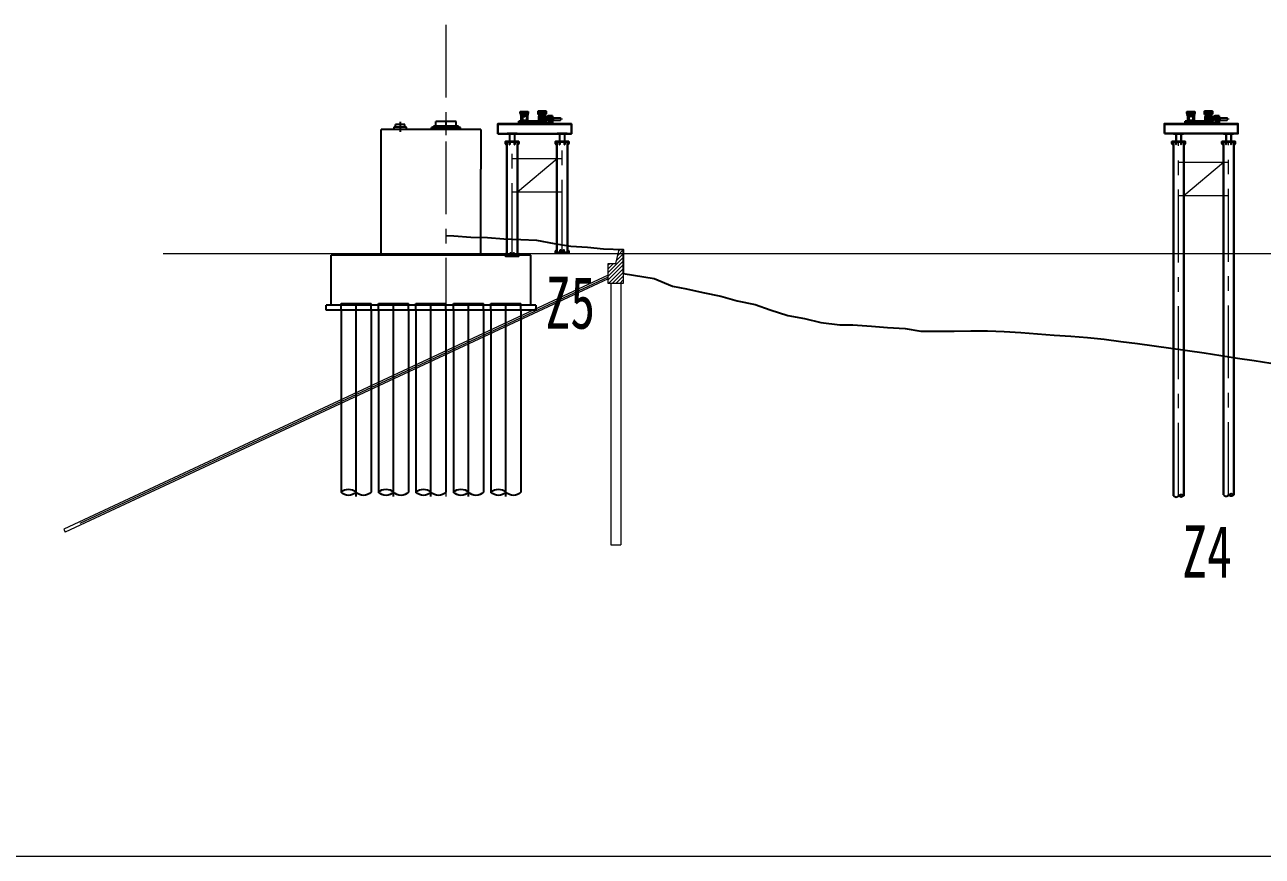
# Model space of a CAD drawing. Extents: x 1767995 to 4174245, y 542814 to 862564.
# Drawn here: x 1856895 to 1931156, y 622752 to 672674 of the extents above; entities that cross this region are included whole.
import ezdxf
from ezdxf.lldxf.tags import DXFTag

# ---------------------------------------------------------------- set-up
doc = ezdxf.new("R2010")
doc.units = 0
doc.header["$LTSCALE"] = 3500
for name, pattern in [('ACAD_ISO02W100', [15, 12, -3]), ('CENTER', [2, 1.25, -0.25, 0.25, -0.25]), ('CENTER8', [6.35, 3.96875, -0.79375, 0.79375, -0.79375]), ('CENTERX2', [101.6, 63.5, -12.7, 12.7, -12.7]), ('DASHED', [0.75, 0.5, -0.25]), ('LINEL4', [12.5, 7.5, -2, 1, -2])]:
    doc.linetypes.add(name, pattern=pattern)
for name, color, linetype, lineweight in [('0 尺寸线', 4, 'Continuous', 18), ('1 BZ 标注', 2, 'Continuous', 13), ('1粗实线', 1, 'Continuous', 30), ('3中心线', 6, 'CENTER', 18), ('5文本', 7, 'Continuous', 15), ('AM_0', 7, 'Continuous', 50), ('中心线', 2, 'CENTER', 15), ('尺寸标注', 3, 'Continuous', 18), ('总 河堤', 6, 'Continuous', 15), ('标注', 3, 'Continuous', 18), ('桥 构造细实', 3, 'Continuous', 15), ('桥 构造细虚', 6, 'Continuous', 15), ('桥-构造-细线', 4, 'Continuous', 18)]:
    doc.layers.add(name, color=color, linetype=linetype, lineweight=lineweight)
for name, color, linetype in [('M_Prof', 2, 'Continuous'), ('卡特粗实线', 7, 'Continuous'), ('纵_地面线', 30, 'Continuous')]:
    doc.layers.add(name, color=color, linetype=linetype)
doc.styles.add('图内文字', font='仿宋_GB2312.TTF', dxfattribs={"width": 0.7})
tags = doc.linetypes.add('DASHDOT0', pattern=[1, 0.4, -0.3, 0, -0.3]).pattern_tags.tags
tags[10:11] = [DXFTag(74, 4), DXFTag(75, 0), DXFTag(340, '0'), DXFTag(46, 0.0), DXFTag(50, 0.0), DXFTag(44, 0.0), DXFTag(45, 0.0)]
tags[8:9] = [DXFTag(74, 4), DXFTag(75, 0), DXFTag(340, '0'), DXFTag(46, 0.0), DXFTag(50, 0.0), DXFTag(44, 0.0), DXFTag(45, 0.0)]
tags[6:7] = [DXFTag(74, 4), DXFTag(75, 0), DXFTag(340, '0'), DXFTag(46, 0.0), DXFTag(50, 0.0), DXFTag(44, 0.0), DXFTag(45, 0.0)]
tags[4:5] = [DXFTag(74, 4), DXFTag(75, 0), DXFTag(340, '0'), DXFTag(46, 0.0), DXFTag(50, 0.0), DXFTag(44, 0.0), DXFTag(45, 0.0)]

# ---------------------------------------------------------------- blocks, each defined once
blk = doc.blocks.new('左堤岸')
at = {"layer": '总 河堤'}
h = blk.add_hatch(dxfattribs=at)
h.set_pattern_fill('ANSI31', color=256, scale=0.05, style=0)
h.paths.add_polyline_path([(0, 1.25), (-0.25, 1.25), (-0.45, 0.4), (-0.9, 0.4), (-0.9, -0.42), (0, 0)])
h.paths.add_polyline_path([(0, 0), (-0.9, -0.42), (-0.9, -0.8), (0, -0.8)])
for p, q in [((-0.45, 0.4), (-0.25, 1.25)), ((0, 1.25), (-0.25, 1.25)), ((0, 1.25), (0, -0.8)), ((-0.9, -0.8), (-0.9, 0.4)), ((-0.9, 0.4), (-0.45, 0.4)), ((0, -0.8), (-0.9, -0.8)), ((-0.75, -0.8), (-0.75, -16.5)), ((-0.15, -0.8), (-0.15, -16.5)), ((-0.75, -16.5), (-0.15, -16.5))]:
    blk.add_line(p, q, dxfattribs=at)
at = {"layer": '总 河堤', "color": 8}
for p, q in [((-0.9, -0.309), (-33.569, -15.543)), ((-0.9, -0.53), (-33.485, -15.725)), ((-0.9, -0.42), (-32.621, -15.211)), ((-33.569, -15.543), (-33.485, -15.725))]:
    blk.add_line(p, q, dxfattribs=at)
blk = doc.blocks.new('当时算的发生的')
at = {"color": 1}
for p, q in [((5298073, 1442349), (5297573, 1442349)), ((5297573, 1439961), (5297573, 1442349)), ((5303573, 1442349), (5298073, 1442349)), ((5298323, 1442349), (5298323, 1442349)), ((5299109, 1442495), (5298336, 1442495)), ((5299109, 1442495), (5298336, 1442495)), ((5299109, 1442495), (5298336, 1442495)), ((5299109, 1442495), (5298336, 1442495)), ((5298336, 1442495), (5298336, 1442349)), ((5299109, 1442349), (5298336, 1442349)), ((5298441, 1442495), (5298441, 1442655)), ((5298441, 1442495), (5298441, 1442655)), ((5298441, 1442495), (5298441, 1442655)), ((5298441, 1442495), (5298441, 1442655)), ((5298441, 1442495), (5298441, 1442655)), ((5298441, 1442495), (5298441, 1442655)), ((5299005, 1442655), (5298441, 1442655)), ((5298723, 1442815), (5298723, 1442206)), ((5299005, 1442495), (5299005, 1442655)), ((5299005, 1442495), (5299005, 1442655)), ((5299005, 1442495), (5299005, 1442655)), ((5299005, 1442495), (5299005, 1442655)), ((5299005, 1442495), (5299005, 1442655)), ((5299005, 1442495), (5299005, 1442655)), ((5299005, 1442495), (5299005, 1442655)), ((5299005, 1442495), (5299005, 1442655)), ((5299109, 1442349), (5299109, 1442495)), ((5299109, 1442349), (5299109, 1442495)), ((5299109, 1442349), (5299109, 1442495)), ((5299109, 1442349), (5299109, 1442495)), ((5302348, 1442461), (5300598, 1442461)), ((5300598, 1442349), (5300598, 1442461)), ((5302348, 1442461), (5300598, 1442461)), ((5300598, 1442349), (5300598, 1442461)), ((5302348, 1442461), (5300598, 1442461)), ((5300598, 1442349), (5300598, 1442461)), ((5302348, 1442461), (5300598, 1442461)), ((5300598, 1442349), (5300598, 1442461)), ((5302223, 1442552), (5300722, 1442552)), ((5300722, 1442461), (5300722, 1442552)), ((5302223, 1442552), (5300722, 1442552)), ((5300722, 1442461), (5300722, 1442552)), ((5302223, 1442552), (5300722, 1442552)), ((5300722, 1442461), (5300722, 1442552)), ((5302223, 1442552), (5300722, 1442552)), ((5300722, 1442461), (5300722, 1442552)), ((5302223, 1442461), (5300722, 1442461)), ((5302223, 1442461), (5300722, 1442461)), ((5302223, 1442461), (5300722, 1442461)), ((5302223, 1442461), (5300722, 1442461)), ((5300868, 1442552), (5300868, 1442818)), ((5300868, 1442552), (5300868, 1442818)), ((5300868, 1442552), (5300868, 1442818)), ((5300868, 1442552), (5300868, 1442818)), ((5300868, 1442552), (5300868, 1442818)), ((5300868, 1442552), (5300868, 1442818)), ((5302077, 1442818), (5300868, 1442818)), ((5301473, 1442769), (5301473, 1442349)), ((5302077, 1442552), (5302077, 1442818)), ((5302077, 1442552), (5302077, 1442818)), ((5302077, 1442552), (5302077, 1442818)), ((5302077, 1442552), (5302077, 1442818)), ((5302077, 1442552), (5302077, 1442818)), ((5302077, 1442552), (5302077, 1442818)), ((5302077, 1442552), (5302077, 1442818)), ((5302077, 1442552), (5302077, 1442818)), ((5302223, 1442461), (5302223, 1442552)), ((5302223, 1442461), (5302223, 1442552)), ((5302223, 1442461), (5302223, 1442552)), ((5302223, 1442461), (5302223, 1442552)), ((5302348, 1442349), (5302348, 1442461)), ((5302348, 1442349), (5302348, 1442461)), ((5302348, 1442349), (5302348, 1442461)), ((5302348, 1442349), (5302348, 1442461)), ((5303573, 1442349), (5303573, 1439961)), ((5297573, 1434800), (5297573, 1439961)), ((5303573, 1434800), (5303573, 1439961)), ((5306573, 1434800), (5294573, 1434800)), ((5294573, 1431800), (5294573, 1434800)), ((5306573, 1431800), (5306573, 1434800)), ((5306573, 1431800), (5306573, 1434800)), ((5306873, 1431800), (5294273, 1431800)), ((5294273, 1431500), (5294273, 1431800)), ((5295173, 1431900), (5296973, 1431900)), ((5295173, 1431500), (5295173, 1431900)), ((5295173, 1431900), (5296973, 1431900)), ((5295173, 1431500), (5295173, 1431900)), ((5306873, 1431800), (5295173, 1431800)), ((5296073, 1420307), (5296073, 1431900)), ((5296973, 1431500), (5296973, 1431900)), ((5296973, 1431500), (5296973, 1431900)), ((5297423, 1431900), (5299223, 1431900)), ((5297423, 1431500), (5297423, 1431900)), ((5297423, 1431900), (5299223, 1431900)), ((5297423, 1431500), (5297423, 1431900)), ((5298323, 1420307), (5298323, 1431900)), ((5299223, 1431500), (5299223, 1431900)), ((5299223, 1431500), (5299223, 1431900)), ((5299673, 1431900), (5301473, 1431900)), ((5299673, 1431500), (5299673, 1431900)), ((5299673, 1431900), (5301473, 1431900)), ((5299673, 1431500), (5299673, 1431900)), ((5300573, 1420307), (5300573, 1431900)), ((5301473, 1431500), (5301473, 1431900)), ((5301473, 1431500), (5301473, 1431900)), ((5301923, 1431900), (5303723, 1431900)), ((5301923, 1431500), (5301923, 1431900)), ((5301923, 1431900), (5303723, 1431900)), ((5301923, 1431500), (5301923, 1431900)), ((5302823, 1420307), (5302823, 1431900)), ((5303723, 1431500), (5303723, 1431900)), ((5303723, 1431500), (5303723, 1431900)), ((5304173, 1431900), (5305973, 1431900)), ((5304173, 1431500), (5304173, 1431900)), ((5304173, 1431900), (5305973, 1431900)), ((5304173, 1431500), (5304173, 1431900)), ((5305073, 1420307), (5305073, 1431900)), ((5305973, 1431500), (5305973, 1431900)), ((5305973, 1431500), (5305973, 1431900)), ((5306873, 1431800), (5306873, 1431500)), ((5306873, 1431800), (5306873, 1431500)), ((5306873, 1431500), (5294273, 1431500)), ((5306873, 1431500), (5295173, 1431500)), ((5295173, 1431500), (5295173, 1420568)), ((5295173, 1431500), (5295173, 1420568)), ((5296973, 1431500), (5296973, 1420568)), ((5296973, 1431500), (5296973, 1420568)), ((5297423, 1431500), (5297423, 1420568)), ((5297423, 1431500), (5297423, 1420568)), ((5299223, 1431500), (5299223, 1420568)), ((5299223, 1431500), (5299223, 1420568)), ((5299673, 1431500), (5299673, 1420568)), ((5299673, 1431500), (5299673, 1420568)), ((5301473, 1431500), (5301473, 1420568)), ((5301473, 1431500), (5301473, 1420568)), ((5301923, 1431500), (5301923, 1420568)), ((5301923, 1431500), (5301923, 1420568)), ((5303723, 1431500), (5303723, 1420568)), ((5303723, 1431500), (5303723, 1420568)), ((5304173, 1431500), (5304173, 1420568)), ((5304173, 1431500), (5304173, 1420568)), ((5305973, 1431500), (5305973, 1420568)), ((5305973, 1431500), (5305973, 1420568))]:
    blk.add_line(p, q, dxfattribs=at)
for points in [[(5296973, 1420568, -0.414214), (5296073, 1420568, -0.414214), (5295173, 1420568, -0.414214), (5296073, 1420568)], [(5299223, 1420568, -0.414214), (5298323, 1420568, -0.414214), (5297423, 1420568, -0.414214), (5298323, 1420568)], [(5301473, 1420568, -0.414214), (5300573, 1420568, -0.414214), (5299673, 1420568, -0.414214), (5300573, 1420568)], [(5303723, 1420568, -0.414214), (5302823, 1420568, -0.414214), (5301923, 1420568, -0.414214), (5302823, 1420568)], [(5305973, 1420568, -0.414214), (5305073, 1420568, -0.414214), (5304173, 1420568, -0.414214), (5305073, 1420568)]]:
    blk.add_lwpolyline(points, format="xyb", dxfattribs=at)
blk = doc.blocks.new('SW_CENTERMARKSYMBOL_15')
at = {"color": 0, "linetype": 'Continuous', "lineweight": 0}
for p, q in [((-1, 0), (-1.21374, 0)), ((0, 0), (-0.5, 0)), ((0, 1), (0, 1.21374)), ((0, 0), (0, 0.5)), ((0, 0), (0, -0.5)), ((0, 0), (0.5, 0)), ((1, 0), (1.21374, 0)), ((0, -1), (0, -1.21374))]:
    blk.add_line(p, q, dxfattribs=at)
blk = doc.blocks.new('1234569')
at = {"layer": '尺寸标注', "color": 7, "linetype": 'CENTER8'}
for p, q in [((-196111, -679551), (-196090, -679551)), ((-196100, -679562), (-196100, -679541)), ((-196100, -679595), (-196100, -679566))]:
    blk.add_line(p, q, dxfattribs=at)
at = {"layer": '尺寸标注', "color": 7}
for points in [[(-196106, -679565), (-196106, -679565, 0.414214), (-196108, -679567), (-196108, -679575)], [(-196093, -679575), (-196093, -679567, 0.414214), (-196095, -679565), (-196095, -679565)]]:
    blk.add_lwpolyline(points, format="xyb", dxfattribs=at)
blk.add_lwpolyline([(-196095, -679575), (-196095, -679600), (-196100, -679603), (-196105, -679600), (-196105, -679575)], dxfattribs=at)
for radius in [15, 10.4]:
    blk.add_circle((-196100, -679551), radius, dxfattribs=at)
blk = doc.blocks.new('456')
at = {"layer": '尺寸标注', "color": 1, "linetype": 'DASHDOT0'}
for p, q in [((-216147, -678337), (-216154, -678337)), ((-216150, -678340), (-216150, -678333))]:
    blk.add_line(p, q, dxfattribs=at)
at = {"layer": '尺寸标注', "color": 1}
blk.add_circle((-216150, -678337), 3.5, dxfattribs=at)
blk = doc.blocks.new('321321')
at = {"layer": '尺寸标注', "color": 1, "linetype": 'DASHDOT0'}
for p, q in [((-216211, -682364), (-216218, -682364)), ((-216214, -682367), (-216214, -682360)), ((-215991, -682364), (-215998, -682364)), ((-215994, -682367), (-215994, -682360)), ((-215771, -682364), (-215778, -682364)), ((-215774, -682367), (-215774, -682360)), ((-215551, -682364), (-215558, -682364)), ((-215554, -682367), (-215554, -682360)), ((-215331, -682364), (-215338, -682364)), ((-215334, -682367), (-215334, -682360))]:
    blk.add_line(p, q, dxfattribs=at)
at = {"layer": '尺寸标注', "color": 1}
for points in [[(-216212, -682367), (-216210, -682364), (-216212, -682360), (-216216, -682361), (-216218, -682364), (-216216, -682367)], [(-215992, -682367), (-215990, -682364), (-215992, -682360), (-215996, -682361), (-215998, -682364), (-215996, -682367)], [(-215772, -682367), (-215770, -682364), (-215772, -682360), (-215776, -682361), (-215778, -682364), (-215776, -682367)], [(-215552, -682367), (-215550, -682364), (-215552, -682360), (-215556, -682361), (-215558, -682364), (-215556, -682367)], [(-215332, -682367), (-215330, -682364), (-215332, -682360), (-215336, -682361), (-215338, -682364), (-215336, -682367)]]:
    blk.add_lwpolyline(points, close=True, dxfattribs=at)
at = {"layer": '尺寸标注', "color": 4}
for centre, radius in [((-216214, -682364), 6), ((-216214, -682364), 5), ((-215994, -682364), 6), ((-215774, -682364), 6), ((-215554, -682364), 6), ((-215334, -682364), 6)]:
    blk.add_circle(centre, radius, dxfattribs=at)
at = {"layer": '尺寸标注', "color": 1}
for centre in [(-216214, -682364), (-215994, -682364), (-215774, -682364), (-215554, -682364), (-215334, -682364)]:
    blk.add_circle(centre, 5, dxfattribs=at)
at = {"layer": '尺寸标注', "color": 251}
for centre in [(-216214, -682364), (-215994, -682364), (-215774, -682364), (-215554, -682364), (-215334, -682364)]:
    blk.add_circle(centre, 3, dxfattribs=at)
blk = doc.blocks.new('0123')
at = {"layer": '尺寸标注', "color": 0}
for p, q in [((-197674, -679484), (-197674, -679478)), ((-197671, -679484), (-197671, -679509)), ((-197670, -679484), (-197670, -679478)), ((-197662, -679478), (-197662, -679484)), ((-197661, -679484), (-197661, -679509))]:
    blk.add_line(p, q, dxfattribs=at)
at = {"layer": '尺寸标注', "color": 0, "linetype": 'DASHDOT0'}
blk.add_line((-197666, -679473), (-197666, -679513), dxfattribs=at)
at = {"layer": '尺寸标注', "color": 0}
for points in [[(-197658, -679478), (-197674, -679478, 0.414214), (-197675, -679479), (-197675, -679484)], [(-197657, -679484), (-197657, -679479, 0.414214), (-197658, -679478), (-197658, -679484)]]:
    blk.add_lwpolyline(points, format="xyb", dxfattribs=at)
blk.add_lwpolyline([(-197671, -679509), (-197661, -679509), (-197666, -679513)], close=True, dxfattribs=at)
blk = doc.blocks.new('23322')
at = {"layer": '尺寸标注', "color": 0}
for p, q in [((39013, 49007), (39030, 49014)), ((39261, 49109), (39244, 49102)), ((39261, 49006), (39244, 49013)), ((39085, 48934), (39092, 48951)), ((39188, 48934), (39181, 48950))]:
    blk.add_line(p, q, dxfattribs=at)
for centre, radius in [((39021, 49010), 9), ((39022, 49106), 9), ((39137, 49058), 90), ((39137, 49058), 90), ((39089, 49173), 9), ((39185, 49173), 9), ((39252, 49010), 9), ((39253, 49105), 9), ((39089, 48942), 9), ((39184, 48942), 9)]:
    blk.add_circle(centre, radius, dxfattribs=at)
blk.add_arc((39137, 49058), 150, 296.46128, 243.53872, dxfattribs=at)
blk = doc.blocks.new('ewqwe')
h = blk.add_hatch()
h.set_pattern_fill('ANSI37', color=5, scale=4)
h.set_pattern_definition([(45, (60193.746, -5943.269), (-8.98025612, 8.98025612), []), (135, (60193.746, -5943.269), (-8.98025612, -8.98025612), [])])
h.paths.add_polyline_path([(965601, 492388), (966080, 492388), (966080, 492408), (965601, 492408)])
at = {"color": 2, "lineweight": 30}
for p, q in [((965601, 492388), (966081, 492388)), ((965601, 492208), (965601, 492378)), ((965706, 492208), (965706, 492368)), ((965726, 492208), (965726, 492368)), ((965831, 492208), (965831, 492368)), ((965851, 492208), (965851, 492368)), ((965956, 492208), (965956, 492368)), ((965976, 492208), (965976, 492368)), ((966081, 492208), (966081, 492378)), ((965601, 492208), (966081, 492208)), ((965601, 492188), (966081, 492188)), ((965651, 492148), (965671, 492148)), ((966011, 492148), (966031, 492148)), ((966081, 492188), (966081, 492208))]:
    blk.add_line(p, q, dxfattribs=at)
at = {"color": 2}
for p, q in [((965601, 492368), (965601, 492388)), ((965601, 492188), (965601, 492208))]:
    blk.add_line(p, q, dxfattribs=at)
at = {"color": 2, "lineweight": 30}
blk.add_lwpolyline([(965601, 492368), (966081, 492368), (966081, 492388)], dxfattribs=at)
at = {"layer": '0 尺寸线'}
blk.add_lwpolyline([(965601, 492388), (966081, 492388), (966081, 492408), (965601, 492408)], close=True, dxfattribs=at)
at = {"layer": '1 BZ 标注'}
for p, q in [((965651, 492148), (965671, 492148)), ((966011, 492148), (966031, 492148))]:
    blk.add_line(p, q, dxfattribs=at)
at = {"layer": '中心线', "linetype": 'CENTERX2'}
for p, q in [((965651, 492188), (965651, 492148)), ((965651, 492188), (965651, 492148)), ((965671, 492188), (965671, 492148)), ((965671, 492188), (965671, 492148)), ((965671, 492148), (966011, 492148)), ((965671, 492148), (966011, 492148)), ((966011, 492188), (966011, 492148)), ((966011, 492188), (966011, 492148)), ((966031, 492188), (966031, 492148)), ((966031, 492188), (966031, 492148))]:
    blk.add_line(p, q, dxfattribs=at)
at = {"layer": '卡特粗实线'}
blk.add_line((965976, 492208), (965996, 492208), dxfattribs=at)
blk = doc.blocks.new('A$C159A2C35')
h = blk.add_hatch()
h.set_pattern_fill('ANSI37', color=5, scale=4)
h.set_pattern_definition([(45, (-904848.285, -497628.079), (-8.98025612, 8.98025612), []), (135, (-904848.285, -497628.079), (-8.98025612, -8.98025612), [])])
h.paths.add_polyline_path([(449, 703), (928, 703), (928, 723), (449, 723)])
at = {"layer": '尺寸标注', "linetype": 'ACAD_ISO02W100', "lineweight": 30, "ltscale": 3}
h = blk.add_hatch(dxfattribs=at)
h.set_pattern_fill('ANSI32', color=3, scale=50)
h.set_pattern_definition([(45, (-39514.227, -48795.501), (-13.258252, 13.258252), []), (45, (-39505.388, -48795.501), (-13.258252, 13.258252), [])])
h.paths.add_polyline_path([(-578, 68), (-578, 48), (-175, 48), (-175, 68)])
at = {"color": 5, "linetype": 'Continuous', "lineweight": 0}
for p, q in [((-771, 352), (-1493, 352)), ((-771, 172), (-1493, 172)), ((-878, 375), (-879, 375)), ((-873, 369), (-873, 365)), ((-870, 369), (-873, 369)), ((-873, 365), (-873, 352)), ((-870, 365), (-870, 369)), ((-870, 365), (-870, 352)), ((-864, 375), (-865, 375)), ((-771, 394), (-811, 394)), ((-771, 386), (-811, 386)), ((-771, 378), (-811, 378)), ((-771, 126), (-811, 126)), ((-771, 118), (-811, 118)), ((-771, 110), (-811, 110))]:
    blk.add_line(p, q, dxfattribs=at)
at = {"color": 7, "linetype": 'Continuous'}
for p, q in [((-1026, 45), (-588, 45)), ((-923, 45), (-952, 45)), ((-667, 45), (-724, 45)), ((-588, 45), (-576, 45)), ((-118, 45), (-576, 45)), ((684, 131), (688, 131)), ((686, 418), (690, 418))]:
    blk.add_line(p, q, dxfattribs=at)
at = {"color": 6, "linetype": 'Continuous'}
blk.add_line((-578, 424), (-175, 424), dxfattribs=at)
at = {"color": 5, "linetype": 'Continuous'}
for p, q in [((-546, 98), (-546, 424)), ((-207, 424), (-207, 98))]:
    blk.add_line(p, q, dxfattribs=at)
at = {"color": 2, "lineweight": 30}
for p, q in [((448, 603), (448, 723)), ((448, 703), (928, 703)), ((448, 603), (928, 603)), ((448, 583), (928, 583)), ((473, 533), (473, 583)), ((473, 533), (483, 533)), ((473, 533), (522, 433)), ((483, 533), (483, 583)), ((483, 533), (532, 433)), ((522, 433), (563, 433)), ((553, 603), (553, 683)), ((563, 433), (563, 583)), ((573, 603), (573, 683)), ((678, 603), (678, 683)), ((698, 603), (698, 683)), ((803, 603), (803, 683)), ((814, 433), (814, 583)), ((814, 433), (856, 433)), ((823, 603), (823, 683)), ((894, 533), (846, 433)), ((904, 533), (856, 433)), ((894, 533), (894, 583)), ((904, 533), (904, 583)), ((928, 603), (928, 703))]:
    blk.add_line(p, q, dxfattribs=at)
at = {"color": 2}
for p, q in [((448, 683), (448, 703)), ((448, 583), (448, 603))]:
    blk.add_line(p, q, dxfattribs=at)
at = {"color": 5, "linetype": 'DASHED'}
for p, q in [((553, 433), (553, 583)), ((824, 433), (824, 583))]:
    blk.add_line(p, q, dxfattribs=at)
at = {"color": 5, "linetype": 'Continuous', "lineweight": 0}
for points in [[(-879, 375), (-879, 380), (-879, 382)], [(-864, 382), (-864, 382), (-864, 382), (-866, 382), (-867, 382), (-870, 382), (-872, 382), (-875, 382), (-877, 382), (-878, 382), (-879, 382), (-879, 382)], [(-864, 382), (-864, 380), (-864, 375)]]:
    blk.add_lwpolyline(points, dxfattribs=at)
blk.add_lwpolyline([(-811, 95), (-811, 410, -0.414214), (-809, 412), (-773, 412, -0.414214), (-771, 410), (-771, 95, -0.414214), (-773, 93), (-809, 93, -0.414214)], format="xyb", close=True, dxfattribs=at)
for points in [[(-603, 287), (-751, 287, -0.414214), (-753, 289), (-753, 310, 0.414214), (-755, 312), (-771, 312)], [(-771, 212), (-755, 212, 0.414214), (-753, 214), (-753, 235, -0.414214), (-751, 237), (-603, 237, 0.414214), (-598, 242), (-598, 282, 0.414214), (-603, 287)]]:
    blk.add_lwpolyline(points, format="xyb", dxfattribs=at)
at = {"color": 2, "lineweight": 30}
blk.add_lwpolyline([(448, 683), (928, 683)], dxfattribs=at)
at = {"color": 7, "linetype": 'Continuous'}
for centre, radius in [((686, 131), 8.26), ((686, 131), 7.14), ((688, 418), 8.26), ((688, 418), 7.14), ((686, 131), 2), ((688, 418), 2)]:
    blk.add_circle(centre, radius, dxfattribs=at)
at = {"color": 5, "linetype": 'Continuous', "lineweight": 0}
for points, knots in [([(-873, 369), (-875, 369), (-876, 370), (-878, 371), (-878, 371)], [0, 0, 0, 0, 0.993902, 1, 1, 1, 1]), ([(-865, 371), (-866, 371), (-867, 370), (-869, 369), (-870, 369)], [0, 0, 0, 0, 0.587839, 1, 1, 1, 1])]:
    blk.add_open_spline(points, degree=3, knots=knots, dxfattribs=at)
at = {"color": 7, "linetype": 'Continuous'}
for points in [[(680, 125), (680, 126), (678, 127), (678, 130), (678, 133), (679, 136), (681, 138), (683, 139), (686, 140), (689, 139), (692, 138), (694, 135), (695, 133), (695, 130), (694, 127), (692, 125), (690, 123), (687, 122), (684, 122), (682, 123), (681, 125), (680, 125)], [(682, 412), (682, 413), (680, 414), (680, 417), (680, 420), (681, 423), (683, 425), (685, 426), (688, 427), (691, 426), (694, 425), (696, 423), (697, 420), (697, 417), (696, 414), (694, 412), (692, 410), (689, 409), (686, 410), (684, 411), (683, 412), (682, 412)]]:
    blk.add_open_spline(points, degree=3, knots=[0, 0, 0, 0, 0.053715, 0.10743, 0.161125, 0.214803, 0.268509, 0.322226, 0.375879, 0.429453, 0.483028, 0.536683, 0.5904, 0.644106, 0.697784, 0.751479, 0.805199, 0.858879, 0.912473, 0.966037, 1, 1, 1, 1], dxfattribs=at)
at = {"layer": '0 尺寸线'}
blk.add_lwpolyline([(449, 703), (928, 703), (928, 723), (449, 723)], close=True, dxfattribs=at)
at = {"layer": '1 BZ 标注'}
for p, q in [((-1493, 352), (-1493, 172)), ((928, 703), (928, 683)), ((928, 603), (928, 583))]:
    blk.add_line(p, q, dxfattribs=at)
at = {"layer": 'AM_0', "color": 7, "lineweight": 30}
for p, q in [((-1010, 453), (-1010, 45)), ((-841, 453), (-1010, 453)), ((-990, 453), (-990, 45)), ((-877, 45), (-877, 0)), ((-841, 45), (-841, 453)), ((-811, 453), (-841, 453)), ((-811, 45), (-811, 453)), ((-761, 453), (-811, 453)), ((1006, 45), (1006, 135)), ((1026, 45), (1026, 135))]:
    blk.add_line(p, q, dxfattribs=at)
for points in [[(-1026, 45), (1026, 45), (1026, 0), (-1026, 0)], [(386, 65), (986, 65), (986, 45), (386, 45)]]:
    blk.add_lwpolyline(points, close=True, dxfattribs=at)
blk.add_lwpolyline([(1026, 135), (-511, 135, -0.414214), (-661, 285), (-661, 353, 0.414491), (-761, 453)], format="xyb", dxfattribs=at)
blk.add_lwpolyline([(-678, 45), (-678, 48), (-576, 48), (346, 48), (346, 45)], dxfattribs=at)
at = {"layer": '中心线', "linetype": 'CENTERX2'}
blk.add_line((688, 610), (688, 363), dxfattribs=at)
at = {"layer": '卡特粗实线'}
blk.add_line((823, 603), (843, 603), dxfattribs=at)
at = {"layer": '尺寸标注', "color": 253, "linetype": 'LINEL4'}
for p, q in [((-1611, 262), (-207, 262)), ((-377, -88), (-377, 571)), ((-377, 571), (-377, -88)), ((-377, -22), (-377, 522)), ((-326, 386), (-333, 369)), ((546, 440), (546, 65)), ((546, 121), (826, 121)), ((596, 205), (596, 143)), ((776, 205), (776, 143)), ((827, 440), (826, 65))]:
    blk.add_line(p, q, dxfattribs=at)
at = {"layer": '尺寸标注', "color": 4}
for p, q in [((-811, 402), (-811, 343)), ((-811, 388), (-811, 45)), ((-811, 93), (-811, 153)), ((-811, 45), (1026, 45)), ((-227, 98), (-527, 98)), ((-522, 48), (-522, 48)), ((-514, 48), (-514, 48)), ((-444, 128), (-310, 128)), ((-385, 45), (-385, 45)), ((-381, 45), (-381, 45)), ((-373, 45), (-373, 45)), ((-369, 45), (-369, 45)), ((-244, 68), (-244, 68)), ((-228, 68), (-228, 68)), ((346, 45), (346, 135)), ((366, 45), (366, 135)), ((506, 65), (686, 65)), ((686, 143), (586, 125)), ((686, 65), (866, 65))]:
    blk.add_line(p, q, dxfattribs=at)
at = {"layer": '尺寸标注', "color": 8, "linetype": 'ACAD_ISO02W100'}
for p, q in [((-661, 272), (-811, 272)), ((-661, 252), (-811, 252))]:
    blk.add_line(p, q, dxfattribs=at)
at = {"layer": '尺寸标注', "color": 6}
blk.add_line((947, 45), (-811, 45), dxfattribs=at)
at = {"layer": '尺寸标注', "color": 6, "lineweight": 30}
for p, q in [((-708, 291), (-708, 327)), ((-708, 291), (-708, 327)), ((-708, 197), (-708, 233)), ((-708, 197), (-708, 233)), ((-706, 329), (-578, 329)), ((-706, 289), (-578, 289)), ((-706, 235), (-578, 235)), ((-706, 195), (-578, 195)), ((-175, 63), (-175, 58))]:
    blk.add_line(p, q, dxfattribs=at)
at = {"layer": '尺寸标注', "color": 4, "linetype": 'ACAD_ISO02W100'}
for p, q in [((-673, 289), (-673, 329)), ((-673, 287), (-673, 237)), ((-673, 237), (-673, 287)), ((-673, 195), (-673, 235)), ((-648, 289), (-648, 329)), ((-648, 237), (-648, 287)), ((-648, 195), (-648, 235)), ((-623, 289), (-623, 329)), ((-623, 287), (-623, 237)), ((-623, 237), (-623, 287)), ((-623, 195), (-623, 235))]:
    blk.add_line(p, q, dxfattribs=at)
at = {"layer": '尺寸标注', "color": 1, "linetype": 'CENTER8'}
blk.add_line((-633, 109), (327, 109), dxfattribs=at)
at = {"layer": '尺寸标注', "color": 2}
blk.add_line((-578, 87), (-578, 424), dxfattribs=at)
at = {"layer": '尺寸标注', "color": 6, "linetype": 'ACAD_ISO02W100', "lineweight": 30, "ltscale": 3}
for p, q in [((-578, 98), (-175, 98)), ((-578, 68), (-175, 68))]:
    blk.add_line(p, q, dxfattribs=at)
at = {"layer": '尺寸标注', "color": 8}
for p, q in [((-526, 53), (-522, 57)), ((-526, 53), (-526, 48)), ((-522, 88), (-518, 90)), ((-522, 68), (-522, 88)), ((-522, 68), (-522, 57)), ((-518, 90), (-514, 88)), ((-514, 88), (-514, 68)), ((-514, 68), (-514, 57)), ((-514, 57), (-510, 53)), ((-510, 53), (-510, 48)), ((-385, 53), (-381, 57)), ((-385, 53), (-385, 48)), ((-381, 88), (-377, 90)), ((-381, 68), (-381, 88)), ((-381, 68), (-381, 57)), ((-377, 90), (-373, 88)), ((-373, 88), (-373, 68)), ((-373, 68), (-373, 57)), ((-373, 57), (-369, 53)), ((-369, 53), (-369, 48)), ((-244, 53), (-240, 57)), ((-244, 53), (-244, 48)), ((-240, 88), (-236, 90)), ((-240, 68), (-240, 88)), ((-240, 68), (-240, 57)), ((-240, 57), (-240, 57)), ((-236, 90), (-232, 88)), ((-232, 88), (-232, 68)), ((-232, 68), (-232, 57)), ((-232, 57), (-228, 53)), ((-228, 53), (-228, 48)), ((423, 73), (449, 73)), ((423, 65), (423, 73)), ((449, 65), (423, 65)), ((426, 17), (426, 65)), ((426, 17), (436, 13)), ((427, 27), (427, 73)), ((427, 17), (427, 45)), ((443, 25), (429, 25)), ((436, 13), (446, 17)), ((445, 27), (445, 73)), ((446, 17), (446, 65)), ((446, 17), (446, 45)), ((449, 73), (449, 65)), ((515, 100), (522, 103)), ((515, 100), (515, 55)), ((522, 103), (522, 55)), ((522, 103), (529, 100)), ((529, 100), (529, 55)), ((538, 540), (538, 443)), ((538, 443), (553, 438)), ((546, 205), (826, 205)), ((553, 438), (553, 423)), ((553, 423), (820, 423)), ((563, 125), (586, 125)), ((586, 125), (686, 143)), ((686, 143), (786, 125)), ((786, 125), (810, 125)), ((834, 443), (820, 438)), ((820, 423), (820, 438)), ((834, 443), (834, 540)), ((850, 103), (843, 100)), ((843, 100), (843, 55)), ((843, 95), (843, 55)), ((850, 103), (850, 55)), ((857, 100), (850, 103)), ((850, 100), (850, 55)), ((857, 100), (857, 55)), ((857, 95), (857, 55)), ((924, 73), (948, 73)), ((924, 65), (924, 73)), ((948, 65), (924, 65)), ((926, 16), (926, 65)), ((926, 16), (936, 13)), ((927, 26), (927, 73)), ((927, 16), (927, 45)), ((943, 24), (929, 24)), ((936, 13), (946, 16)), ((945, 26), (945, 73)), ((946, 16), (946, 65)), ((946, 16), (946, 45)), ((948, 73), (948, 65))]:
    blk.add_line(p, q, dxfattribs=at)
at = {"layer": '尺寸标注', "color": 8, "linetype": 'DASHDOT0'}
for p, q in [((-518, 68), (-518, 90)), ((-377, 68), (-377, 90)), ((-236, 68), (-236, 90))]:
    blk.add_line(p, q, dxfattribs=at)
at = {"layer": '尺寸标注', "color": 1}
blk.add_line((-501, 314), (-484, 307), dxfattribs=at)
at = {"layer": '尺寸标注', "color": 4, "linetype": 'ACAD_ISO02W100', "lineweight": 30, "ltscale": 3}
for p, q in [((-392, 127), (-392, 515)), ((-362, 127), (-362, 515))]:
    blk.add_line(p, q, dxfattribs=at)
at = {"layer": '尺寸标注', "color": 0}
blk.add_line((324, 45), (924, 45), dxfattribs=at)
at = {"layer": '尺寸标注', "color": 8, "linetype": 'CENTER8'}
for p, q in [((436, 25), (436, 73)), ((936, 24), (936, 73))]:
    blk.add_line(p, q, dxfattribs=at)
at = {"layer": '尺寸标注', "color": 1, "lineweight": 30}
for p, q in [((497, 540), (497, 65)), ((497, 540), (875, 540)), ((502, 545), (870, 545)), ((538, 581), (538, 564)), ((539, 563), (838, 563)), ((539, 562), (585, 551)), ((836, 583), (540, 583)), ((586, 551), (787, 551)), ((586, 549), (586, 545)), ((786, 545), (786, 549)), ((787, 551), (837, 562)), ((838, 564), (838, 581)), ((875, 540), (875, 65))]:
    blk.add_line(p, q, dxfattribs=at)
at = {"layer": '尺寸标注', "color": 1, "linetype": 'LINEL4'}
for p, q in [((586, 551), (586, 205)), ((786, 551), (786, 205))]:
    blk.add_line(p, q, dxfattribs=at)
at = {"layer": '尺寸标注', "color": 6, "lineweight": 30}
for points in [[(-1021, 361), (-1026, 361), (-1026, 163), (-1021, 163)], [(-1016, 163), (-1010, 163), (-1010, 361), (-1016, 361)], [(-578, 68), (-578, 424), (-546, 424), (-546, 98)], [(-546, 98), (-546, 424), (-207, 424), (-207, 98)], [(-207, 98), (-207, 424), (-175, 424), (-175, 68)]]:
    blk.add_lwpolyline(points, dxfattribs=at)
at = {"layer": '尺寸标注', "color": 2}
blk.add_lwpolyline([(-705, 329), (-665, 329), (-665, 334), (-705, 334)], close=True, dxfattribs=at)
at = {"layer": '尺寸标注', "color": 3}
blk.add_lwpolyline([(-623, 339, 0.414214), (-626, 342), (-653, 342), (-663, 342), (-670, 342, 0.414214), (-673, 339), (-673, 335), (-665, 335), (-665, 329), (-673, 329), (-673, 178, 0.414583), (-670, 175), (-626, 175, 0.413844), (-623, 178)], format="xyb", close=True, dxfattribs=at)
at = {"layer": '尺寸标注', "color": 7, "linetype": 'ACAD_ISO02W100'}
blk.add_lwpolyline([(327, 115), (-633, 115), (-633, 103), (327, 103)], close=True, dxfattribs=at)
at = {"layer": '尺寸标注', "color": 3, "linetype": 'ACAD_ISO02W100', "lineweight": 30, "ltscale": 3}
blk.add_lwpolyline([(-578, 48), (-175, 48), (-175, 68), (-578, 68)], close=True, dxfattribs=at)
at = {"layer": '尺寸标注', "color": 4, "lineweight": 30}
blk.add_lwpolyline([(-542, 545), (-212, 545), (-212, 515), (-542, 515)], close=True, dxfattribs=at)
at = {"layer": '尺寸标注', "color": 4, "linetype": 'ACAD_ISO02W100', "lineweight": 30, "ltscale": 3}
for points in [[(-542, 128), (-542, 515), (-512, 515), (-512, 128)], [(-242, 128), (-242, 515), (-212, 515), (-212, 127)]]:
    blk.add_lwpolyline(points, dxfattribs=at)
at = {"layer": '尺寸标注', "color": 4, "lineweight": 30}
blk.add_lwpolyline([(-542, 113, 0.414214), (-527, 98), (-227, 98, 0.414214), (-212, 113), (-212, 128), (-542, 128)], format="xyb", close=True, dxfattribs=at)
at = {"layer": '尺寸标注', "color": 4}
for points in [[(534, 45), (534, 55), (510, 55), (510, 45)], [(838, 45), (838, 55), (862, 55), (862, 45)]]:
    blk.add_lwpolyline(points, dxfattribs=at)
at = {"layer": '尺寸标注', "color": 8}
for points in [[(533, 55), (511, 55), (511, 48), (533, 48)], [(839, 55), (861, 55), (861, 48), (839, 48)]]:
    blk.add_lwpolyline(points, close=True, dxfattribs=at)
for points in [[(563, 125), (563, 178), (546, 178), (546, 205)], [(810, 125), (810, 178), (826, 178), (826, 205)]]:
    blk.add_lwpolyline(points, dxfattribs=at)
at = {"layer": '尺寸标注', "color": 6, "lineweight": 50}
blk.add_circle((-1018, 305), 4.84, dxfattribs=at)
at = {"layer": '尺寸标注', "color": 6, "lineweight": 30}
blk.add_circle((-1018, 218), 4.84, dxfattribs=at)
at = {"layer": '尺寸标注', "color": 252, "lineweight": 50}
for centre, radius in [((-1018, 305), 3.24), ((-1018, 218), 3.24), ((-1018, 305), 1.71), ((-1018, 218), 1.71)]:
    blk.add_circle(centre, radius, dxfattribs=at)
at = {"layer": '尺寸标注', "color": 6, "lineweight": 50}
for centre, start, end in [((-1018, 363), 203.39093, 336.60907), ((-1018, 161), 22.74399, 157.25601)]:
    blk.add_arc(centre, 4.84, start, end, dxfattribs=at)
at = {"layer": '尺寸标注', "color": 252, "lineweight": 50}
for centre, start, end in [((-1018, 363), 216.35681, 323.64319), ((-1018, 161), 35.26085, 144.73915)]:
    blk.add_arc(centre, 3.24, start, end, dxfattribs=at)
at = {"layer": '尺寸标注', "color": 6, "lineweight": 30}
for centre, start, end in [((-706, 327), 90, 180), ((-706, 291), 180, 270), ((-706, 233), 90, 180), ((-706, 197), 180, 270)]:
    blk.add_arc(centre, 2, start, end, dxfattribs=at)
at = {"layer": '尺寸标注', "color": 8}
for centre, start, end in [((429, 27), 180, 270), ((443, 27), 270, 0), ((929, 26), 180, 270), ((943, 26), 270, 0)]:
    blk.add_arc(centre, 2, start, end, dxfattribs=at)
at = {"layer": '尺寸标注', "color": 1}
blk.add_arc((502, 540), 5, 90, 180, dxfattribs=at)
at = {"layer": '尺寸标注', "color": 1, "lineweight": 30}
for centre, radius, start, end in [((540, 581), 2, 91.83477, 180.00189), ((540, 564), 2, 180.00189, 221.3973), ((540, 564), 2, 221.3973, 246.96415), ((584, 549), 2, 41.43658, 66.96415), ((584, 549), 2, 0.00255, 41.43658), ((788, 549), 2, 138.60095, 180.00255), ((788, 549), 2, 113.0462, 138.60095), ((836, 581), 2, 359.99798, 90), ((836, 564), 2, 293.0462, 318.6105), ((836, 564), 2, 318.6105, 359.99798), ((870, 540), 5, 0, 90)]:
    blk.add_arc(centre, radius, start, end, dxfattribs=at)
at = {"layer": '尺寸标注', "color": 4}
for points in [[(686, 140), (686, 140), (687, 140), (689, 139), (692, 138), (694, 135), (695, 133), (695, 130), (694, 127), (692, 125), (690, 123), (688, 122), (687, 122), (686, 122)], [(688, 427), (688, 427), (689, 427), (691, 426), (694, 425), (696, 423), (697, 420), (697, 417), (696, 414), (694, 412), (692, 410), (690, 410), (689, 409), (688, 409)]]:
    blk.add_open_spline(points, degree=3, knots=[0.3737289, 0.3737289, 0.3737289, 0.3737289, 0.3758789, 0.4294528, 0.4830281, 0.5366835, 0.5904001, 0.6441057, 0.6977838, 0.7514791, 0.8051994, 0.8588792, 0.8737029, 0.8737029, 0.8737029, 0.8737029], dxfattribs=at)
at = {"color": 7, "linetype": 'Continuous', "lineweight": 0, "xscale": -10, "yscale": 10, "zscale": 10}
for p in [(686, 131), (688, 418)]:
    blk.add_blockref('SW_CENTERMARKSYMBOL_15', p, dxfattribs=at)
at = {"layer": '1 BZ 标注'}
blk.add_blockref('ewqwe', (-966218, -491643), dxfattribs=at)
at = {"layer": '尺寸标注', "color": 4}
for name, p in [('1234569', (195274, 680028)), ('321321', (215631, 682473)), ('456', (215567, 678446)), ('456', (215567, 678446)), ('1234569', (195538, 679999)), ('456', (215787, 678446)), ('456', (215787, 678446)), ('1234569', (195909, 679999)), ('456', (216007, 678446)), ('456', (216007, 678446)), ('456', (216227, 678446)), ('456', (216227, 678446)), ('456', (216447, 678446)), ('456', (216447, 678446)), ('1234569', (197077, 679710))]:
    blk.add_blockref(name, p, dxfattribs=at)
at = {"layer": '尺寸标注', "color": 3}
blk.add_blockref('0123', (196973, 679818), dxfattribs=at)
at = {"layer": '尺寸标注', "color": 7}
blk.add_blockref('23322', (-39514, -48796), dxfattribs=at)

msp = doc.modelspace()

# ---------------------------------------------------------------- linework, layer by layer
at = {"layer": '1粗实线'}
for p, q in [((1885825, 658795), (1885825, 665638)), ((1886455, 658795), (1886455, 665637.9)), ((1888825, 658995.3), (1888825, 665638)), ((1889455, 658995.3), (1889455, 665637.9)), ((1925825, 644397.8), (1925825, 665638)), ((1926455, 644397.8), (1926455, 665637.9)), ((1928825, 644446.6), (1928825, 665638)), ((1929455, 644446.6), (1929455, 665637.9))]:
    msp.add_line(p, q, dxfattribs=at)
for points in [[(1885283.2, 666128), (1889695.2, 666128), (1889695.2, 666716), (1885283.2, 666716)], [(1925283.2, 666142), (1929695.2, 666142), (1929695.2, 666730), (1925283.2, 666730)], [(1885825, 665488), (1885790, 665488), (1885740, 665538), (1885740, 665638), (1885740, 665538), (1885790, 665488)], [(1885740, 665638), (1886540, 665638)], [(1885996, 665638), (1885996, 665488), (1885984, 665488), (1885984, 665638), (1885984, 665488), (1885996, 665488)], [(1886296, 665638), (1886296, 665488), (1886284, 665488), (1886284, 665638), (1886284, 665488), (1886296, 665488)], [(1886490, 665488), (1886455, 665488)], [(1886540, 665538), (1886490, 665488), (1886540, 665538), (1886540, 665638)], [(1888825, 665488), (1888790, 665488), (1888740, 665538), (1888740, 665638), (1888740, 665538), (1888790, 665488)], [(1888740, 665638), (1889540, 665638)], [(1888996, 665638), (1888996, 665488), (1888984, 665488), (1888984, 665638), (1888984, 665488), (1888996, 665488)], [(1889296, 665638), (1889296, 665488), (1889284, 665488), (1889284, 665638), (1889284, 665488), (1889296, 665488)], [(1889490, 665488), (1889455, 665488)], [(1889540, 665538), (1889490, 665488), (1889540, 665538), (1889540, 665638)], [(1925825, 665488), (1925790, 665488), (1925740, 665538), (1925740, 665638), (1925740, 665538), (1925790, 665488)], [(1925740, 665638), (1926540, 665638)], [(1925996, 665638), (1925996, 665488), (1925984, 665488), (1925984, 665638), (1925984, 665488), (1925996, 665488)], [(1926296, 665638), (1926296, 665488), (1926284, 665488), (1926284, 665638), (1926284, 665488), (1926296, 665488)], [(1926490, 665488), (1926455, 665488)], [(1926540, 665538), (1926490, 665488), (1926540, 665538), (1926540, 665638)], [(1928825, 665488), (1928790, 665488), (1928740, 665538), (1928740, 665638), (1928740, 665538), (1928790, 665488)], [(1928740, 665638), (1929540, 665638)], [(1928996, 665638), (1928996, 665488), (1928984, 665488), (1928984, 665638), (1928984, 665488), (1928996, 665488)], [(1929296, 665638), (1929296, 665488), (1929284, 665488), (1929284, 665638), (1929284, 665488), (1929296, 665488)], [(1929490, 665488), (1929455, 665488)], [(1929540, 665538), (1929490, 665488), (1929540, 665538), (1929540, 665638)], [(1886030.5, 658814.7), (1886047.9, 658814.7), (1886047.9, 658959.9), (1886030.5, 658959.9)], [(1886251.2, 658814.7), (1886233.8, 658814.7), (1886233.8, 658959.9), (1886251.2, 658959.9)], [(1889030.5, 658995.3), (1889047.9, 658995.3), (1889047.9, 659140.5), (1889030.5, 659140.5)], [(1889251.2, 658995.3), (1889233.8, 658995.3), (1889233.8, 659140.5), (1889251.2, 659140.5)]]:
    msp.add_lwpolyline(points, close=True, dxfattribs=at)
for points in [[(1885740, 665654), (1885740, 665638), (1885740, 665654), (1886540, 665654), (1886540, 665638), (1886540, 665654)], [(1888740, 665654), (1888740, 665638), (1888740, 665654), (1889540, 665654), (1889540, 665638), (1889540, 665654)], [(1925740, 665654), (1925740, 665638), (1925740, 665654), (1926540, 665654), (1926540, 665638), (1926540, 665654)], [(1928740, 665654), (1928740, 665638), (1928740, 665654), (1929540, 665654), (1929540, 665638), (1929540, 665654)], [(1886542.8, 658814.7), (1885740.8, 658814.7), (1885740.8, 658785.7), (1886542.8, 658785.7), (1886542.8, 658814.7), (1886542.8, 658887.3), (1886496.6, 658959.9), (1886451.1, 658959.9)], [(1885740.8, 658814.7), (1885740.8, 658887.3), (1885787, 658959.9), (1885832.5, 658959.9)], [(1889542.8, 658995.3), (1888740.8, 658995.3), (1888740.8, 658966.2), (1889542.8, 658966.2), (1889542.8, 658995.3), (1889542.8, 659067.9), (1889496.6, 659140.5), (1889451.1, 659140.5)], [(1888740.8, 658995.3), (1888740.8, 659067.9), (1888787, 659140.5), (1888832.5, 659140.5)]]:
    msp.add_lwpolyline(points, dxfattribs=at)
at = {"layer": '3中心线'}
for p, q in [((1882172.8, 672673.7), (1882172.8, 644346)), ((1882172.8, 667280.7), (1882172.8, 666046.6)), ((1879422.8, 666853.3), (1879422.8, 666244.3)), ((1886140, 658795), (1886140, 665638)), ((1889140, 658995.3), (1889140, 665638)), ((1926140, 644397.8), (1926140, 665638)), ((1929140, 644446.6), (1929140, 665638)), ((1886140, 664638.2), (1889140, 664638.2)), ((1886459.5, 662638.2), (1888837.1, 664638.2)), ((1926140, 664423.8), (1929140, 664423.8)), ((1926459.5, 662423.8), (1928837.1, 664423.8)), ((1886140, 662638.2), (1889140, 662638.2)), ((1926140, 662423.8), (1929140, 662423.8)), ((1876772.8, 644346), (1876772.8, 655938.9)), ((1879022.8, 644346), (1879022.8, 655938.9)), ((1881272.8, 644346), (1881272.8, 655938.9)), ((1883522.8, 644346), (1883522.8, 655938.9)), ((1885772.8, 644346), (1885772.8, 655938.9))]:
    msp.add_line(p, q, dxfattribs=at)
at = {"layer": '5文本'}
msp.add_line((1767995, 622751.7, -0.3), (2249245, 622751.7, -0.3), dxfattribs=at)
at = {"layer": 'M_Prof'}
for p, q in [((1885283.2, 666696), (1889695.2, 666696)), ((1885283.2, 666148), (1889695.2, 666148)), ((1925283.2, 666710), (1929695.2, 666710)), ((1925283.2, 666162), (1929695.2, 666162))]:
    msp.add_line(p, q, dxfattribs=at)
for points in [[(1885840, 665654), (1886140, 665654), (1886140, 665672), (1886008.5, 665672, -0.4142136), (1885995.5, 665685), (1885995.5, 666111, -0.4142136), (1886008.5, 666124), (1886140, 666124), (1886140, 666142), (1885840, 666142), (1885840, 666124), (1885971.5, 666124, -0.4142136), (1885984.5, 666111), (1885984.5, 665685, -0.4142136), (1885971.5, 665672), (1885840, 665672)], [(1886140, 665654), (1886440, 665654), (1886440, 665672), (1886308.5, 665672, -0.4142136), (1886295.5, 665685), (1886295.5, 666111, -0.4142136), (1886308.5, 666124), (1886440, 666124), (1886440, 666142), (1886140, 666142), (1886140, 666124), (1886271.5, 666124, -0.4142136), (1886284.5, 666111), (1886284.5, 665685, -0.4142136), (1886271.5, 665672), (1886140, 665672)], [(1888840, 665654), (1889140, 665654), (1889140, 665672), (1889008.5, 665672, -0.4142136), (1888995.5, 665685), (1888995.5, 666111, -0.4142136), (1889008.5, 666124), (1889140, 666124), (1889140, 666142), (1888840, 666142), (1888840, 666124), (1888971.5, 666124, -0.4142136), (1888984.5, 666111), (1888984.5, 665685, -0.4142136), (1888971.5, 665672), (1888840, 665672)], [(1889140, 665654), (1889440, 665654), (1889440, 665672), (1889308.5, 665672, -0.4142136), (1889295.5, 665685), (1889295.5, 666111, -0.4142136), (1889308.5, 666124), (1889440, 666124), (1889440, 666142), (1889140, 666142), (1889140, 666124), (1889271.5, 666124, -0.4142136), (1889284.5, 666111), (1889284.5, 665685, -0.4142136), (1889271.5, 665672), (1889140, 665672)], [(1925840, 665654), (1926140, 665654), (1926140, 665672), (1926008.5, 665672, -0.4142136), (1925995.5, 665685), (1925995.5, 666111, -0.4142136), (1926008.5, 666124), (1926140, 666124), (1926140, 666142), (1925840, 666142), (1925840, 666124), (1925971.5, 666124, -0.4142136), (1925984.5, 666111), (1925984.5, 665685, -0.4142136), (1925971.5, 665672), (1925840, 665672)], [(1926140, 665654), (1926440, 665654), (1926440, 665672), (1926308.5, 665672, -0.4142136), (1926295.5, 665685), (1926295.5, 666111, -0.4142136), (1926308.5, 666124), (1926440, 666124), (1926440, 666142), (1926140, 666142), (1926140, 666124), (1926271.5, 666124, -0.4142136), (1926284.5, 666111), (1926284.5, 665685, -0.4142136), (1926271.5, 665672), (1926140, 665672)], [(1928840, 665654), (1929140, 665654), (1929140, 665672), (1929008.5, 665672, -0.4142136), (1928995.5, 665685), (1928995.5, 666111, -0.4142136), (1929008.5, 666124), (1929140, 666124), (1929140, 666142), (1928840, 666142), (1928840, 666124), (1928971.5, 666124, -0.4142136), (1928984.5, 666111), (1928984.5, 665685, -0.4142136), (1928971.5, 665672), (1928840, 665672)], [(1929140, 665654), (1929440, 665654), (1929440, 665672), (1929308.5, 665672, -0.4142136), (1929295.5, 665685), (1929295.5, 666111, -0.4142136), (1929308.5, 666124), (1929440, 666124), (1929440, 666142), (1929140, 666142), (1929140, 666124), (1929271.5, 666124, -0.4142136), (1929284.5, 666111), (1929284.5, 665685, -0.4142136), (1929271.5, 665672), (1929140, 665672)]]:
    msp.add_lwpolyline(points, format="xyb", close=True, dxfattribs=at)
for points in [[(1925825, 644397.8), (1925982.5, 644319.1), (1926140, 644397.8), (1926297.5, 644476.6), (1926455, 644397.8)], [(1926455, 644397.8), (1926297.5, 644319.1), (1926140, 644397.8)], [(1928825, 644446.6), (1928982.5, 644367.8), (1929140, 644446.6), (1929297.5, 644525.3), (1929455, 644446.6)], [(1929455, 644446.6), (1929297.5, 644367.8), (1929140, 644446.6)]]:
    msp.add_spline(points, degree=3, dxfattribs=at)
at = {"layer": '标注', "color": 8}
msp.add_line((1865205.2, 658938.9), (2070703.4, 658938.9), dxfattribs=at)
at = {"layer": '桥 构造细实'}
for p, q in [((1879809, 666533.2), (1879036.5, 666533.2)), ((1879809, 666533.2), (1879036.5, 666533.2)), ((1879809, 666533.2), (1879036.5, 666533.2)), ((1879809, 666533.2), (1879036.5, 666533.2)), ((1879036.5, 666533.2), (1879036.5, 666387.7)), ((1879809, 666387.7), (1879036.5, 666387.7)), ((1879140.8, 666533.2), (1879140.8, 666693.6)), ((1879140.8, 666533.2), (1879140.8, 666693.6)), ((1879140.8, 666533.2), (1879140.8, 666693.6)), ((1879140.8, 666533.2), (1879140.8, 666693.6)), ((1879140.8, 666533.2), (1879140.8, 666693.6)), ((1879140.8, 666533.2), (1879140.8, 666693.6)), ((1879704.7, 666693.6), (1879140.8, 666693.6)), ((1879704.7, 666533.2), (1879704.7, 666693.6)), ((1879704.7, 666533.2), (1879704.7, 666693.6)), ((1879704.7, 666533.2), (1879704.7, 666693.6)), ((1879704.7, 666533.2), (1879704.7, 666693.6)), ((1879704.7, 666533.2), (1879704.7, 666693.6)), ((1879704.7, 666533.2), (1879704.7, 666693.6)), ((1879704.7, 666533.2), (1879704.7, 666693.6)), ((1879704.7, 666533.2), (1879704.7, 666693.6)), ((1879809, 666387.7), (1879809, 666533.2)), ((1879809, 666387.7), (1879809, 666533.2)), ((1879809, 666387.7), (1879809, 666533.2)), ((1879809, 666387.7), (1879809, 666533.2)), ((1883047.8, 666499.7), (1881297.8, 666499.7)), ((1881297.8, 666387.7), (1881297.8, 666499.7)), ((1883047.8, 666499.7), (1881297.8, 666499.7)), ((1881297.8, 666387.7), (1881297.8, 666499.7)), ((1883047.8, 666499.7), (1881297.8, 666499.7)), ((1881297.8, 666387.7), (1881297.8, 666499.7)), ((1883047.8, 666499.7), (1881297.8, 666499.7)), ((1881297.8, 666387.7), (1881297.8, 666499.7)), ((1882923.5, 666590.7), (1881422, 666590.7)), ((1881422, 666499.7), (1881422, 666590.7)), ((1882923.5, 666590.7), (1881422, 666590.7)), ((1881422, 666499.7), (1881422, 666590.7)), ((1882923.5, 666590.7), (1881422, 666590.7)), ((1881422, 666499.7), (1881422, 666590.7)), ((1882923.5, 666590.7), (1881422, 666590.7)), ((1881422, 666499.7), (1881422, 666590.7)), ((1882923.5, 666499.7), (1881422, 666499.7)), ((1882923.5, 666499.7), (1881422, 666499.7)), ((1882923.5, 666499.7), (1881422, 666499.7)), ((1882923.5, 666499.7), (1881422, 666499.7)), ((1881568, 666590.7), (1881568, 666856.7)), ((1881568, 666590.7), (1881568, 666856.7)), ((1881568, 666590.7), (1881568, 666856.7)), ((1881568, 666590.7), (1881568, 666856.7)), ((1881568, 666590.7), (1881568, 666856.7)), ((1881568, 666590.7), (1881568, 666856.7)), ((1882777.5, 666856.7), (1881568, 666856.7)), ((1882777.5, 666590.7), (1882777.5, 666856.7)), ((1882777.5, 666590.7), (1882777.5, 666856.7)), ((1882777.5, 666590.7), (1882777.5, 666856.7)), ((1882777.5, 666590.7), (1882777.5, 666856.7)), ((1882777.5, 666590.7), (1882777.5, 666856.7)), ((1882777.5, 666590.7), (1882777.5, 666856.7)), ((1882777.5, 666590.7), (1882777.5, 666856.7)), ((1882777.5, 666590.7), (1882777.5, 666856.7)), ((1882923.5, 666499.7), (1882923.5, 666590.7)), ((1882923.5, 666499.7), (1882923.5, 666590.7)), ((1882923.5, 666499.7), (1882923.5, 666590.7)), ((1882923.5, 666499.7), (1882923.5, 666590.7)), ((1883047.8, 666387.7), (1883047.8, 666499.7)), ((1883047.8, 666387.7), (1883047.8, 666499.7)), ((1883047.8, 666387.7), (1883047.8, 666499.7)), ((1883047.8, 666387.7), (1883047.8, 666499.7))]:
    msp.add_line(p, q, dxfattribs=at)
at = {"layer": '桥 构造细虚'}
msp.add_line((1882172.8, 666807.7), (1882172.8, 666387.7), dxfattribs=at)
at = {"layer": '桥 构造细虚', "color": 8}
for points in [[(1877672.8, 644606.6, -0.4142136), (1876772.8, 644606.6, -0.4142136), (1875872.8, 644606.6, -0.4142136), (1876772.8, 644606.6)], [(1882172.8, 644606.6, -0.4142136), (1881272.8, 644606.6, -0.4142136), (1880372.8, 644606.6, -0.4142136), (1881272.8, 644606.6)], [(1886672.8, 644606.6, -0.4142136), (1885772.8, 644606.6, -0.4142136), (1884872.8, 644606.6, -0.4142136), (1885772.8, 644606.6)]]:
    msp.add_lwpolyline(points, format="xyb", dxfattribs=at)
at = {"layer": '桥 构造细虚'}
for points in [[(1879922.8, 644606.6, -0.4142136), (1879022.8, 644606.6, -0.4142136), (1878122.8, 644606.6, -0.4142136), (1879022.8, 644606.6)], [(1884422.8, 644606.6, -0.4142136), (1883522.8, 644606.6, -0.4142136), (1882622.8, 644606.6, -0.4142136), (1883522.8, 644606.6)]]:
    msp.add_lwpolyline(points, format="xyb", dxfattribs=at)
at = {"layer": '桥-构造-细线', "color": 8}
for p, q in [((1880372.8, 655538.9), (1880372.8, 644606.6)), ((1882172.8, 655538.9), (1882172.8, 644606.6))]:
    msp.add_line(p, q, dxfattribs=at)
at = {"layer": '纵_地面线', "color": 5, "flags": 128}
msp.add_lwpolyline([(1882172.8, 660025.5), (1882637.4, 659997.8), (1883654, 659923.9), (1884659.9, 659902.2), (1885645.6, 659827), (1886672.9, 659783.3), (1887596.5, 659731.9), (1888672.7, 659536.4), (1889662.5, 659389.8), (1890656.8, 659314.3), (1891623.4, 659228.1), (1892813.8, 659188.9), (1892813.8, 657738.9), (1894672.9, 657438.9), (1895761.1, 656972.1), (1896609.4, 656809.7), (1897579.8, 656590), (1898672.7, 656385.4), (1899640.6, 656094.8), (1900719.2, 655873.9), (1901623.4, 655550), (1902681.2, 655209), (1903687.9, 655038.6), (1904672.9, 654799.9), (1905813.8, 654666.3), (1906588.7, 654653.9), (1907705.1, 654585.4), (1908672.7, 654497.3), (1909732.2, 654433.6), (1910672.9, 654282.9), (1911672.9, 654284.9), (1912672.9, 654285.9), (1913672.9, 654287.9), (1914672.9, 654286.9), (1915672.9, 654254.9), (1916672.9, 654187.9), (1917672.9, 654115.9), (1918672.9, 654042.9), (1919672.9, 653969.9), (1920672.9, 653891.9), (1921672.9, 653792.9), (1922672.9, 653660.9), (1923672.9, 653529.9), (1924672.9, 653397.9), (1925672.9, 653265.9), (1926672.9, 653122.9), (1927672.9, 652970.9), (1928672.9, 652817.9), (1929672.9, 652664.9), (1930672.9, 652510.9), (1931672.9, 652346.9)], dxfattribs=at)

# ---------------------------------------------------------------- block references
msp.add_blockref('当时算的发生的', (-3419299.8, -775961.4))
at = {"layer": '尺寸标注', "extrusion": (0, 0, -1), "zscale": -1}
for p in [(-1887561.5, 666743.6), (-1927561.5, 666743.6)]:
    msp.add_blockref('A$C159A2C35', p, dxfattribs=at)
at = {"layer": '总 河堤', "xscale": 1000, "yscale": 1000, "zscale": 1000}
msp.add_blockref('左堤岸', (1892813.8, 657938.9), dxfattribs=at)

# ---------------------------------------------------------------- texts
at = {"layer": '5文本', "char_height": 3125, "attachment_point": 1, "style": '图内文字'}
for s, insert in [('Z5', (1888145.6, 657551.6)), ('Z4', (1926355.6, 642610.2))]:
    msp.add_mtext(s, dxfattribs=dict(at, insert=insert))

doc.saveas('drawing.dxf')
